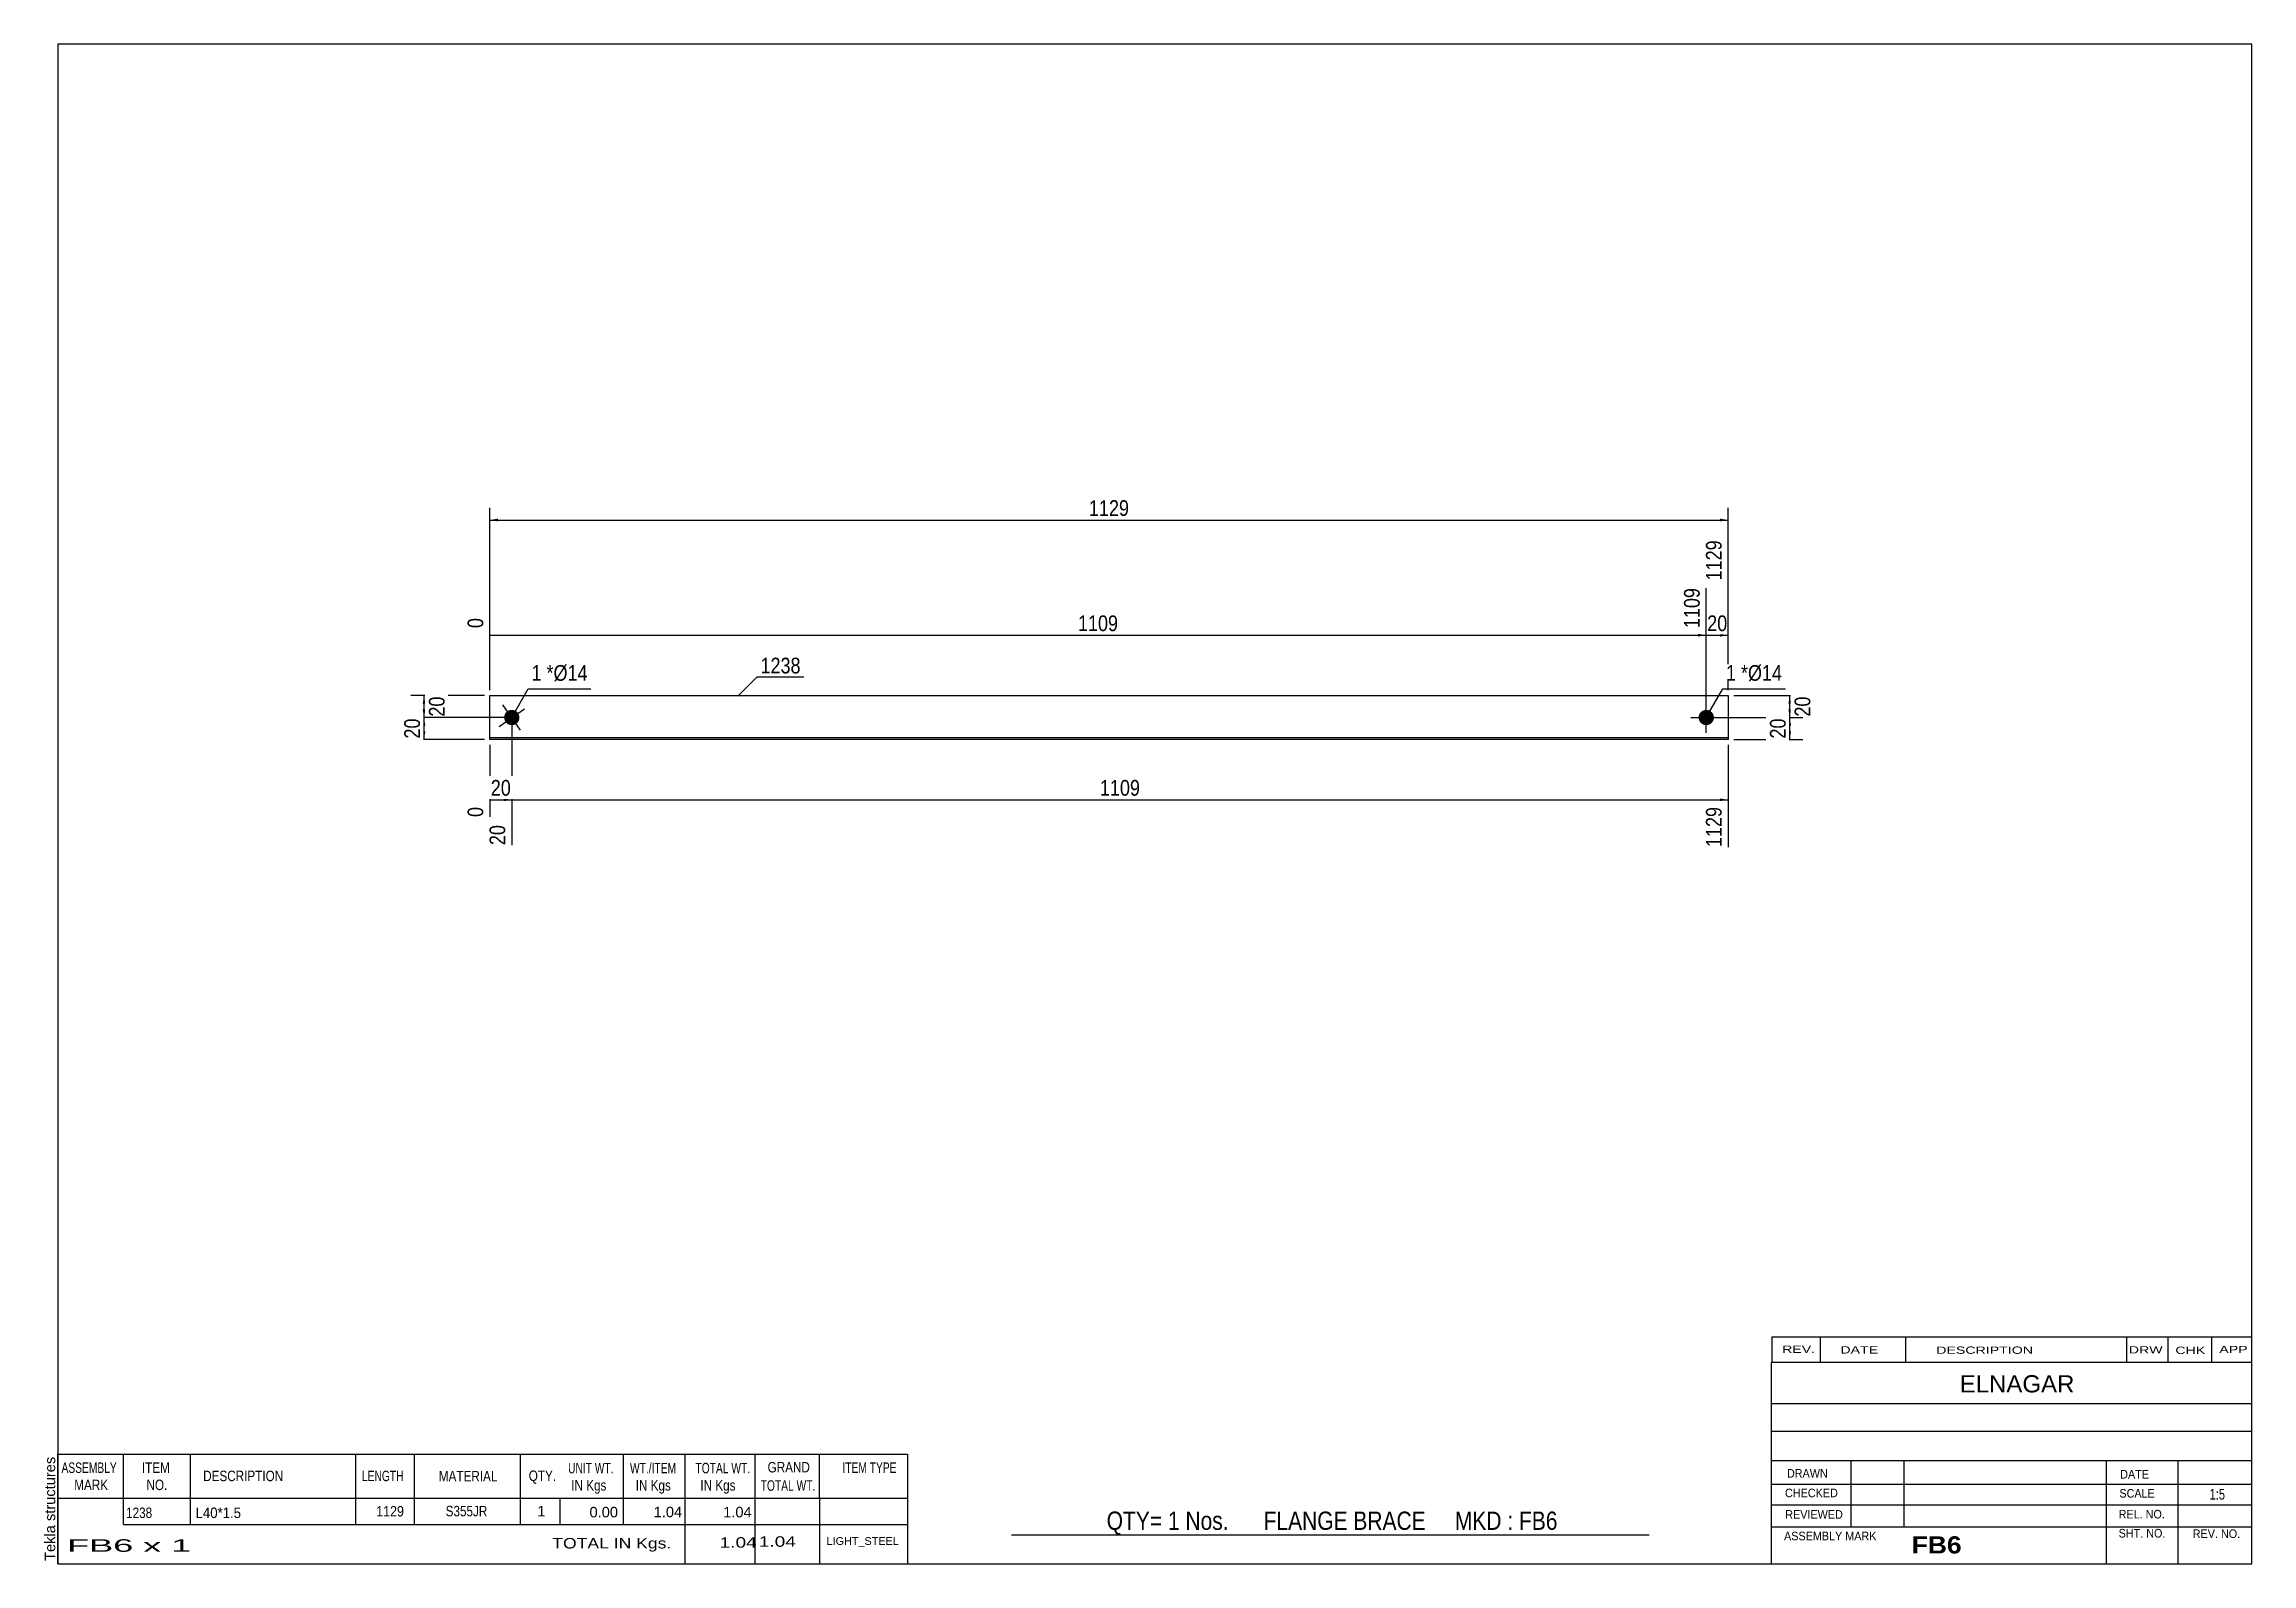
# Model space of a CAD drawing. Header units: millimetres. Extents: x -81 to 321, y -154 to 123.
import ezdxf

# ---------------------------------------------------------------- set-up
doc = ezdxf.new("R2010")
doc.units = ezdxf.units.MM
doc.styles.add('Arial', font='ARIAL.TTF', dxfattribs={"height": 0.2})
doc.styles.add('Arial Bold', font='ARIALBD.TTF', dxfattribs={"height": 0.2})
doc.styles.add('Arial Narrow', font='ARIALN.TTF', dxfattribs={"height": 0.2})

# ---------------------------------------------------------------- blocks, each defined once
blk = doc.blocks.new('Unknown-629080415-1472')
at = {"color": 5, "linetype": 'Continuous'}
for p, q in [((321.25, 122.75), (-78.75, 122.75)), ((-78.75, 122.75), (-78.75, -154.25)), ((321.25, -154.25), (321.25, 122.75)), ((-78.75, -154.25), (321.25, -154.25))]:
    blk.add_line(p, q, dxfattribs=at)
at = {"color": 174, "linetype": 'Continuous', "style": 'Arial'}
blk.add_text('Tekla structures', height=1.9102, rotation=90, dxfattribs=at).set_placement((-79.25, -153.75))
blk = doc.blocks.new('Part-629080415-1227 - 1212')
at = {"color": 2, "linetype": 'Continuous'}
for p, q in [((0, -4), (0, 4)), ((0, 4), (225.78, 4)), ((225.78, 4), (225.78, -4)), ((225.78, -3.7), (0, -3.7)), ((225.78, -4), (0, -4))]:
    blk.add_line(p, q, dxfattribs=at)
blk = doc.blocks.new('Bolt-629080415-1228 - 1212')
at = {"linetype": 'Continuous'}
blk.add_hatch(color=3, dxfattribs=at).paths.add_polyline_path([(3.2, 1.15, -1), (4.8, -1.15, -1)])
at = {"color": 3, "linetype": 'Continuous'}
for p, q in [((1.71, -1.61), (6.29, 1.61)), ((5.61, -2.29), (2.39, 2.29))]:
    blk.add_line(p, q, dxfattribs=at)
blk = doc.blocks.new('Bolt-629080415-1229 - 1212')
at = {"linetype": 'Continuous'}
blk.add_hatch(color=3, dxfattribs=at).paths.add_polyline_path([(221.78, 1.4, -1), (221.78, -1.4, -1)])
at = {"color": 3, "linetype": 'Continuous'}
for p, q in [((218.98, 0), (224.58, 0)), ((221.78, -2.8), (221.78, 2.8))]:
    blk.add_line(p, q, dxfattribs=at)
blk = doc.blocks.new('StraightDimension-629080415-1233 - 1212')
at = {"linetype": 'Continuous'}
blk.add_hatch(color=7, dxfattribs=at).paths.add_polyline_path([(224.28, -14.75), (225.78, -15), (224.28, -15.25)])
at = {"color": 7, "linetype": 'Continuous'}
for p, q in [((4, -1), (4, -23.26)), ((225.78, -5), (225.78, -23.61)), ((4, -15), (225.78, -15))]:
    blk.add_line(p, q, dxfattribs=at)
at = {"color": 0}
blk.add_wipeout([(119.15, -14.85), (119.15, -10.65), (110.63, -10.65), (110.63, -14.85)], dxfattribs=at)
at = {"color": 0, "linetype": 'Continuous'}
blk.add_wipeout([(225.18, -15.7), (220.98, -15.7), (220.98, -24.21), (225.18, -24.21)], dxfattribs=at)
at = {"color": 3, "style": 'Arial Narrow'}
blk.add_text('1109', height=2.863, dxfattribs=at).set_placement((111.23, -14.25))
at = {"color": 3, "linetype": 'Continuous', "style": 'Arial Narrow'}
blk.add_text('1129', height=2.863, rotation=90.0002, dxfattribs=at).set_placement((224.58, -23.61))
blk = doc.blocks.new('StraightDimension-629080415-1234 - 1212')
at = {"linetype": 'Continuous'}
blk.add_hatch(color=7, dxfattribs=at).paths.add_polyline_path([(2.5, -14.75), (4, -15), (2.5, -15.25)])
at = {"color": 7, "linetype": 'Continuous'}
for p, q in [((4, -1), (4, -23.26)), ((0, -5), (0, -18.13)), ((0, -15), (4, -15))]:
    blk.add_line(p, q, dxfattribs=at)
at = {"color": 0}
blk.add_wipeout([(4.43, -14.85), (4.43, -10.65), (-0.43, -10.65), (-0.43, -14.85)], dxfattribs=at)
at = {"color": 0, "linetype": 'Continuous'}
blk.add_wipeout([(3.4, -19), (-0.8, -19), (-0.8, -23.86), (3.4, -23.86)], dxfattribs=at)
blk.add_wipeout([(-0.6, -15.7), (-4.8, -15.7), (-4.8, -18.73), (-0.6, -18.73)], dxfattribs=at)
at = {"color": 3, "style": 'Arial Narrow'}
blk.add_text('20', height=2.863, dxfattribs=at).set_placement((0.17, -14.25))
at = {"color": 3, "linetype": 'Continuous', "style": 'Arial Narrow'}
for s, height, p in [('0', 2.86, (-1.2, -18.13)), ('20', 2.863, (2.8, -23.26))]:
    blk.add_text(s, height=height, rotation=90.0002, dxfattribs=at).set_placement(p)
blk = doc.blocks.new('StraightDimension-629080415-1242 - 1212')
at = {"linetype": 'Continuous'}
blk.add_hatch(color=7, dxfattribs=at).paths.add_polyline_path([(224.28, 15.25), (225.78, 15), (224.28, 14.75)])
at = {"color": 7, "linetype": 'Continuous'}
for p, q in [((225.78, 5), (225.78, 32.31)), ((221.78, 1), (221.78, 23.61)), ((221.78, 15), (225.78, 15))]:
    blk.add_line(p, q, dxfattribs=at)
at = {"color": 0, "linetype": 'Continuous'}
blk.add_wipeout([(225.18, 32.91), (220.98, 32.91), (220.98, 24.4), (225.18, 24.4)], dxfattribs=at)
at = {"color": 0}
blk.add_wipeout([(226.21, 15.15), (226.21, 19.35), (221.35, 19.35), (221.35, 15.15)], dxfattribs=at)
at = {"color": 3, "linetype": 'Continuous', "style": 'Arial Narrow'}
blk.add_text('1129', height=2.863, rotation=90.0002, dxfattribs=at).set_placement((224.58, 25))
at = {"color": 3, "style": 'Arial Narrow'}
blk.add_text('20', height=2.863, dxfattribs=at).set_placement((221.95, 15.75))
blk = doc.blocks.new('StraightDimension-629080415-1243 - 1212')
at = {"linetype": 'Continuous'}
blk.add_hatch(color=7, dxfattribs=at).paths.add_polyline_path([(220.28, 15.25), (221.78, 15), (220.28, 14.75)])
at = {"color": 7, "linetype": 'Continuous'}
for p, q in [((221.78, 1), (221.78, 23.61)), ((0, 5), (0, 18.13)), ((0, 15), (221.78, 15))]:
    blk.add_line(p, q, dxfattribs=at)
at = {"color": 0, "linetype": 'Continuous'}
for points in [[(221.18, 24.21), (216.98, 24.21), (216.98, 15.7), (221.18, 15.7)], [(-0.6, 18.73), (-4.8, 18.73), (-4.8, 15.7), (-0.6, 15.7)]]:
    blk.add_wipeout(points, dxfattribs=at)
at = {"color": 0}
blk.add_wipeout([(115.15, 15.15), (115.15, 19.35), (106.63, 19.35), (106.63, 15.15)], dxfattribs=at)
at = {"color": 3, "linetype": 'Continuous', "style": 'Arial Narrow'}
for s, height, p in [('1109', 2.863, (220.58, 16.3)), ('0', 2.86, (-1.2, 16.3))]:
    blk.add_text(s, height=height, rotation=90.0002, dxfattribs=at).set_placement(p)
at = {"color": 3, "style": 'Arial Narrow'}
blk.add_text('1109', height=2.863, dxfattribs=at).set_placement((107.23, 15.75))
blk = doc.blocks.new('StraightDimension-629080415-1252 - 1212')
at = {"linetype": 'Continuous'}
for points in [[(1.5, 35.75), (0, 36), (1.5, 36.25)], [(224.28, 36.25), (225.78, 36), (224.28, 35.75)]]:
    blk.add_hatch(color=7, dxfattribs=at).paths.add_polyline_path(points)
at = {"color": 7, "linetype": 'Continuous'}
for p, q in [((0, 5), (0, 38.25)), ((225.78, 5), (225.78, 38.25)), ((0, 36), (225.78, 36))]:
    blk.add_line(p, q, dxfattribs=at)
at = {"color": 0}
blk.add_wipeout([(117.15, 36.15), (117.15, 40.35), (108.63, 40.35), (108.63, 36.15)], dxfattribs=at)
at = {"color": 3, "style": 'Arial Narrow'}
blk.add_text('1129', height=2.863, dxfattribs=at).set_placement((109.23, 36.75))
blk = doc.blocks.new('StraightDimension-629080415-1256 - 1212')
at = {"linetype": 'Continuous'}
for points in [[(236.75, 2.5), (237, 4), (237.25, 2.5)], [(237.25, 1.5), (237, 0), (236.75, 1.5)]]:
    blk.add_hatch(color=7, dxfattribs=at).paths.add_polyline_path(points)
at = {"color": 7, "linetype": 'Continuous'}
for p, q in [((222.78, 0), (239.25, 0)), ((226.78, 4), (239.25, 4)), ((237, 0), (237, 4))]:
    blk.add_line(p, q, dxfattribs=at)
at = {"color": 0}
blk.add_wipeout([(241.35, 4.43), (237.15, 4.43), (237.15, -0.43), (241.35, -0.43)], dxfattribs=at)
at = {"color": 3, "style": 'Arial Narrow'}
blk.add_text('20', height=2.863, rotation=90.0002, dxfattribs=at).set_placement((240.75, 0.17))
blk = doc.blocks.new('StraightDimension-629080415-1257 - 1212')
at = {"linetype": 'Continuous'}
for points in [[(236.75, -1.5), (237, 0), (237.25, -1.5)], [(237.25, -2.5), (237, -4), (236.75, -2.5)]]:
    blk.add_hatch(color=7, dxfattribs=at).paths.add_polyline_path(points)
at = {"color": 7, "linetype": 'Continuous'}
for p, q in [((222.78, 0), (239.4, 0)), ((237, -4), (237, 0)), ((226.78, -4), (239.4, -4))]:
    blk.add_line(p, q, dxfattribs=at)
at = {"color": 0}
blk.add_wipeout([(236.85, 0.43), (232.65, 0.43), (232.65, -4.43), (236.85, -4.43)], dxfattribs=at)
at = {"color": 3, "style": 'Arial Narrow'}
blk.add_text('20', height=2.863, rotation=90.0002, dxfattribs=at).set_placement((236.25, -3.83))
blk = doc.blocks.new('StraightDimension-629080415-1266 - 1212')
at = {"linetype": 'Continuous'}
for points in [[(-12.25, 2.5), (-12, 4), (-11.75, 2.5)], [(-11.75, 1.5), (-12, 0), (-12.25, 1.5)]]:
    blk.add_hatch(color=7, dxfattribs=at).paths.add_polyline_path(points)
at = {"color": 7, "linetype": 'Continuous'}
for p, q in [((-1, 4), (-14.4, 4)), ((3, 0), (-14.4, 0)), ((-12, 0), (-12, 4))]:
    blk.add_line(p, q, dxfattribs=at)
at = {"color": 0}
blk.add_wipeout([(-7.65, 4.43), (-11.85, 4.43), (-11.85, -0.43), (-7.65, -0.43)], dxfattribs=at)
at = {"color": 3, "style": 'Arial Narrow'}
blk.add_text('20', height=2.863, rotation=90.0002, dxfattribs=at).set_placement((-8.25, 0.17))
blk = doc.blocks.new('StraightDimension-629080415-1267 - 1212')
at = {"linetype": 'Continuous'}
for points in [[(-12.25, -1.5), (-12, 0), (-11.75, -1.5)], [(-11.75, -2.5), (-12, -4), (-12.25, -2.5)]]:
    blk.add_hatch(color=7, dxfattribs=at).paths.add_polyline_path(points)
at = {"color": 7, "linetype": 'Continuous'}
for p, q in [((3, 0), (-14.25, 0)), ((-12, -4), (-12, 0)), ((-1, -4), (-14.25, -4))]:
    blk.add_line(p, q, dxfattribs=at)
at = {"color": 0}
blk.add_wipeout([(-12.15, 0.43), (-16.35, 0.43), (-16.35, -4.43), (-12.15, -4.43)], dxfattribs=at)
at = {"color": 3, "style": 'Arial Narrow'}
blk.add_text('20', height=2.863, rotation=90.0002, dxfattribs=at).set_placement((-12.75, -3.83))
blk = doc.blocks.new('CBS_BOM-629080415-1483')
at = {"color": 7, "linetype": 'Continuous'}
for p, q in [((-78.78, -142.28), (-78.78, -134.28)), ((-78.78, -134.28), (76.14, -134.28)), ((-66.78, -142.28), (-66.78, -134.28)), ((-54.59, -142.28), (-54.59, -134.28)), ((-24.43, -142.28), (-24.43, -134.28)), ((-13.75, -142.28), (-13.75, -134.28)), ((5.57, -142.28), (5.57, -134.28)), ((24.37, -142.28), (24.37, -134.28)), ((35.58, -142.28), (35.58, -134.28)), ((48.37, -142.28), (48.37, -134.28)), ((60.12, -142.28), (60.12, -134.28)), ((76.14, -134.29), (76.14, -142.27)), ((-78.78, -142.28), (76.14, -142.28)), ((-78.78, -147.08), (-78.78, -142.28)), ((-66.78, -147.08), (-66.78, -142.28)), ((-54.59, -147.08), (-54.59, -142.28)), ((-24.43, -147.08), (-24.43, -142.28)), ((-13.75, -147.08), (-13.75, -142.28)), ((5.57, -147.08), (5.57, -142.28)), ((12.83, -147.08), (12.83, -142.28)), ((24.37, -147.08), (24.37, -142.28)), ((35.58, -147.08), (35.58, -142.28)), ((48.37, -147.08), (48.37, -142.28)), ((60.14, -147.08), (60.14, -142.28)), ((76.14, -142.28), (76.14, -147.08)), ((-78.78, -154.28), (-78.78, -147.1)), ((-66.78, -147.08), (76.14, -147.08)), ((35.58, -154.28), (35.58, -147.1)), ((48.37, -154.28), (48.37, -147.1)), ((60.18, -154.28), (60.18, -147.1)), ((76.14, -147.08), (76.14, -154.28)), ((-78.78, -154.28), (76.14, -154.28))]:
    blk.add_line(p, q, dxfattribs=at)
at = {"color": 3, "linetype": 'Continuous', "style": 'Arial'}
for s, height, width, p in [('ASSEMBLY', 1.91, 0.7, (-78.1, -137.71)), ('ITEM', 1.91, 0.8, (-63.45, -137.71)), ('UNIT WT.', 1.91, 0.7, (14.26, -137.78)), ('WT./ITEM', 1.91, 0.7, (25.55, -137.78)), ('TOTAL WT.', 1.91, 0.7, (37.49, -137.78)), ('GRAND', 1.91, 0.8, (50.64, -137.62)), ('ITEM TYPE', 1.91, 0.7, (64.28, -137.7)), ('MARK', 1.91, 0.8, (-75.78, -140.84)), ('NO.', 1.91, 0.8, (-62.6, -140.84)), ('DESCRIPTION', 1.9102, 0.8, (-52.27, -139.21)), ('LENGTH', 1.91, 0.7, (-23.32, -139.21)), ('MATERIAL', 1.91, 0.8, (-9.3, -139.26)), ('QTY.', 1.91, 0.8, (7.09, -139.18)), ('IN Kgs', 1.91, 0.8, (14.84, -140.92)), ('IN Kgs', 1.91, 0.8, (26.59, -140.92)), ('IN Kgs', 1.91, 0.8, (38.38, -140.92)), ('TOTAL WT.', 1.91, 0.7, (49.38, -140.96))]:
    blk.add_text(s, height=height, dxfattribs=dict(at, width=width)).set_placement(p)
at = {"color": 7, "linetype": 'Continuous', "style": 'Arial'}
for s, width, p in [('1238', 0.8, (-66.32, -145.93)), ('L40*1.5', 0.9, (-53.65, -145.93)), ('1129', 0.85, (-20.71, -145.65)), ('S355JR', 0.8, (-8.06, -145.62))]:
    blk.add_text(s, height=1.91, dxfattribs=dict(at, width=width)).set_placement(p)
for s, p in [('1', (8.66, -145.62)), ('0.00', (18.17, -145.81)), ('1.04', (29.87, -145.78)), ('1.04', (42.54, -145.81))]:
    blk.add_text(s, height=1.91, dxfattribs=at).set_placement(p)
at = {"color": 6, "linetype": 'Continuous', "style": 'Arial'}
for s, height, width, p in [('FB6 x 1', 2.292, 2.05, (-77.06, -152.09)), ('TOTAL IN Kgs.', 1.9102, 1.2, (11.38, -151.48)), ('1.04', 1.91, 1.3, (41.9, -151.33)), ('1.04', 1.91, 1.3, (49.04, -151.17))]:
    blk.add_text(s, height=height, dxfattribs=dict(at, width=width)).set_placement(p)
blk.add_text('LIGHT_STEEL', height=1.4135, dxfattribs=at).set_placement((61.39, -150.83))
blk = doc.blocks.new('CBS_CALLOFF-629080415-1484')
at = {"color": 7, "linetype": 'Continuous'}
blk.add_line((95.13, -148.98), (211.36, -149), dxfattribs=at)
at = {"color": 3, "linetype": 'Continuous', "style": 'Arial Narrow'}
blk.add_text('QTY= 1 Nos.      FLANGE BRACE     MKD : FB6', height=3.3405, dxfattribs=at).set_placement((112.46, -148.09))
blk = doc.blocks.new('CBS_NAME_BLOG-629080415-1485')
at = {"color": 7, "linetype": 'Continuous'}
for p, q in [((233.66, -117.5), (321.18, -117.5)), ((233.66, -154.21), (233.66, -117.5)), ((233.66, -125.04), (321.18, -125.04)), ((233.73, -130.09), (321.25, -130.09)), ((233.66, -135.46), (321.18, -135.46)), ((248.18, -147.57), (248.18, -135.47)), ((257.87, -147.54), (257.87, -135.47)), ((294.78, -154.21), (294.78, -135.48)), ((307.83, -154.21), (307.83, -135.47)), ((233.67, -139.76), (321.25, -139.74)), ((233.66, -143.51), (321.18, -143.51)), ((233.66, -147.55), (321.18, -147.55)), ((233.66, -154.25), (321.25, -154.25))]:
    blk.add_line(p, q, dxfattribs=at)
at = {"color": 3, "linetype": 'Continuous', "style": 'Arial'}
blk.add_text('ELNAGAR', height=3.133, dxfattribs=at).set_placement((267.98, -123.03))
at = {"color": 3, "linetype": 'Continuous'}
for s, height, style, width, p in [('CHECKED', 1.566, 'Arial', 0.9, (236.14, -142.14)), ('DRAWN', 1.566, 'Arial', 0.9, (236.49, -138.57)), ('SCALE', 1.566, 'Arial', 0.9, (297.1, -142.21)), ('DATE', 1.566, 'Arial', 0.9, (297.25, -138.73)), ('1:5', 1.957, 'Arial Narrow', 0.9, (313.55, -142.57)), ('REVIEWED', 1.566, 'Arial', 0.9, (236.18, -146.06)), ('REL. NO.', 1.566, 'Arial', 0.9, (296.96, -146.01)), ('ASSEMBLY MARK', 1.5663, 'Arial', 0.9, (235.96, -149.99)), ('SHT. NO.', 1.566, 'Arial', 0.9, (296.96, -149.48)), ('REV. NO.', 1.566, 'Arial', 0.9, (310.48, -149.57)), ('FB6', 3.131, 'Arial Bold', 1.1, (259.24, -152.39))]:
    blk.add_text(s, height=height, dxfattribs=dict(at, style=style, width=width)).set_placement(p)
blk = doc.blocks.new('CBS_REVISION-629080415-1486')
at = {"color": 7, "linetype": 'Continuous'}
for p, q in [((233.74, -112.87), (321.24, -112.87)), ((233.74, -112.87), (233.74, -117.5)), ((242.54, -112.87), (242.54, -117.5)), ((258.13, -112.87), (258.13, -117.44)), ((298.39, -112.87), (298.39, -117.5)), ((305.93, -112.87), (305.93, -117.5)), ((313.88, -112.87), (313.88, -117.5)), ((233.74, -117.5), (321.24, -117.5))]:
    blk.add_line(p, q, dxfattribs=at)
at = {"color": 7, "style": 'Arial Narrow', "width": 1.7}
for s, height, p in [('REV.', 1.326, (235.6, -115.82)), ('DATE', 1.326, (246.23, -115.94)), ('DESCRIPTION', 1.3257, (263.71, -115.99)), ('DRW', 1.326, (298.82, -115.93)), ('CHK', 1.326, (307.31, -116.02)), ('APP', 1.326, (315.31, -115.87))]:
    blk.add_text(s, height=height, dxfattribs=at).set_placement(p)
blk = doc.blocks.new('Mark-629080415-1276 - 1212')
at = {"color": 0}
blk.add_wipeout([(9.43, 6.7), (9.43, 9.7), (7.6, 9.7), (7.6, 6.7)], dxfattribs=at)
blk.add_wipeout([(9.43, 6.7), (9.43, 9.7), (7.6, 9.7), (7.6, 6.7)], dxfattribs=at)
at = {"color": 7, "linetype": 'Continuous'}
blk.add_line((4, 0), (7, 5.2), dxfattribs=at)
at = {"color": 0}
blk.add_wipeout([(11.61, 6.7), (11.61, 9.7), (10.33, 9.7), (10.33, 6.7)], dxfattribs=at)
blk.add_wipeout([(11.61, 6.7), (11.61, 9.7), (10.33, 9.7), (10.33, 6.7)], dxfattribs=at)
at = {"color": 3, "style": 'Arial Narrow'}
blk.add_text('1', height=2.86, dxfattribs=at).set_placement((7.6, 6.7))
at = {"color": 0}
blk.add_wipeout([(17.82, 6.7), (17.82, 9.7), (11.61, 9.7), (11.61, 6.7)], dxfattribs=at)
blk.add_wipeout([(17.82, 6.7), (17.82, 9.7), (11.61, 9.7), (11.61, 6.7)], dxfattribs=at)
at = {"color": 7, "linetype": 'Continuous'}
blk.add_line((7, 5.2), (18.42, 5.2), dxfattribs=at)
at = {"color": 3, "style": 'Arial Narrow'}
for s, height, p in [('*', 2.86, (10.33, 6.7)), ('Ø14', 2.863, (11.61, 6.7))]:
    blk.add_text(s, height=height, dxfattribs=at).set_placement(p)
blk = doc.blocks.new('Mark-629080415-1277 - 1212')
at = {"color": 0}
blk.add_wipeout([(227.21, 6.7), (227.21, 9.7), (225.38, 9.7), (225.38, 6.7)], dxfattribs=at)
blk.add_wipeout([(227.21, 6.7), (227.21, 9.7), (225.38, 9.7), (225.38, 6.7)], dxfattribs=at)
at = {"color": 7, "linetype": 'Continuous'}
blk.add_line((221.78, 0), (224.78, 5.2), dxfattribs=at)
at = {"color": 0}
blk.add_wipeout([(229.38, 6.7), (229.38, 9.7), (228.11, 9.7), (228.11, 6.7)], dxfattribs=at)
blk.add_wipeout([(229.38, 6.7), (229.38, 9.7), (228.11, 9.7), (228.11, 6.7)], dxfattribs=at)
at = {"color": 3, "style": 'Arial Narrow'}
blk.add_text('1', height=2.86, dxfattribs=at).set_placement((225.38, 6.7))
at = {"color": 0}
blk.add_wipeout([(235.6, 6.7), (235.6, 9.7), (229.38, 9.7), (229.38, 6.7)], dxfattribs=at)
blk.add_wipeout([(235.6, 6.7), (235.6, 9.7), (229.38, 9.7), (229.38, 6.7)], dxfattribs=at)
at = {"color": 7, "linetype": 'Continuous'}
blk.add_line((224.78, 5.2), (236.2, 5.2), dxfattribs=at)
at = {"color": 3, "style": 'Arial Narrow'}
for s, height, p in [('*', 2.86, (228.11, 6.7)), ('Ø14', 2.863, (229.38, 6.7))]:
    blk.add_text(s, height=height, dxfattribs=at).set_placement(p)
blk = doc.blocks.new('Mark-629080415-1273 - 1212')
at = {"color": 0}
blk.add_wipeout([(56.66, 8.04), (56.66, 11.04), (49.35, 11.04), (49.35, 8.04)], dxfattribs=at)
blk.add_wipeout([(56.66, 8.04), (56.66, 11.04), (49.35, 11.04), (49.35, 8.04)], dxfattribs=at)
at = {"color": 7, "linetype": 'Continuous'}
for p, q in [((45.21, 3.9), (48.75, 7.44)), ((48.75, 7.44), (57.26, 7.44))]:
    blk.add_line(p, q, dxfattribs=at)
at = {"color": 3, "style": 'Arial Narrow'}
blk.add_text('1238', height=2.863, dxfattribs=at).set_placement((49.35, 8.04))

msp = doc.modelspace()

# ---------------------------------------------------------------- block references
for name in ['Unknown-629080415-1472', 'Part-629080415-1227 - 1212', 'Bolt-629080415-1228 - 1212', 'Bolt-629080415-1229 - 1212', 'CBS_REVISION-629080415-1486', 'CBS_NAME_BLOG-629080415-1485', 'CBS_BOM-629080415-1483', 'CBS_CALLOFF-629080415-1484']:
    msp.add_blockref(name, (0, 0))

# ---------------------------------------------------------------- next in the draw order: block references
msp.add_blockref('StraightDimension-629080415-1233 - 1212', (0, 0))

# ---------------------------------------------------------------- next in the draw order: block references
for name in ['StraightDimension-629080415-1242 - 1212', 'StraightDimension-629080415-1234 - 1212']:
    msp.add_blockref(name, (0, 0))

# ---------------------------------------------------------------- next in the draw order: block references
msp.add_blockref('StraightDimension-629080415-1243 - 1212', (0, 0))

# ---------------------------------------------------------------- next in the draw order: block references
msp.add_blockref('StraightDimension-629080415-1252 - 1212', (0, 0))

# ---------------------------------------------------------------- next in the draw order: block references
for name in ['Mark-629080415-1273 - 1212', 'StraightDimension-629080415-1266 - 1212', 'StraightDimension-629080415-1256 - 1212']:
    msp.add_blockref(name, (0, 0))

# ---------------------------------------------------------------- next in the draw order: block references
for name in ['StraightDimension-629080415-1267 - 1212', 'StraightDimension-629080415-1257 - 1212']:
    msp.add_blockref(name, (0, 0))

# ---------------------------------------------------------------- next in the draw order: block references
for name in ['Mark-629080415-1276 - 1212', 'Mark-629080415-1277 - 1212']:
    msp.add_blockref(name, (0, 0))

doc.saveas('drawing.dxf')
